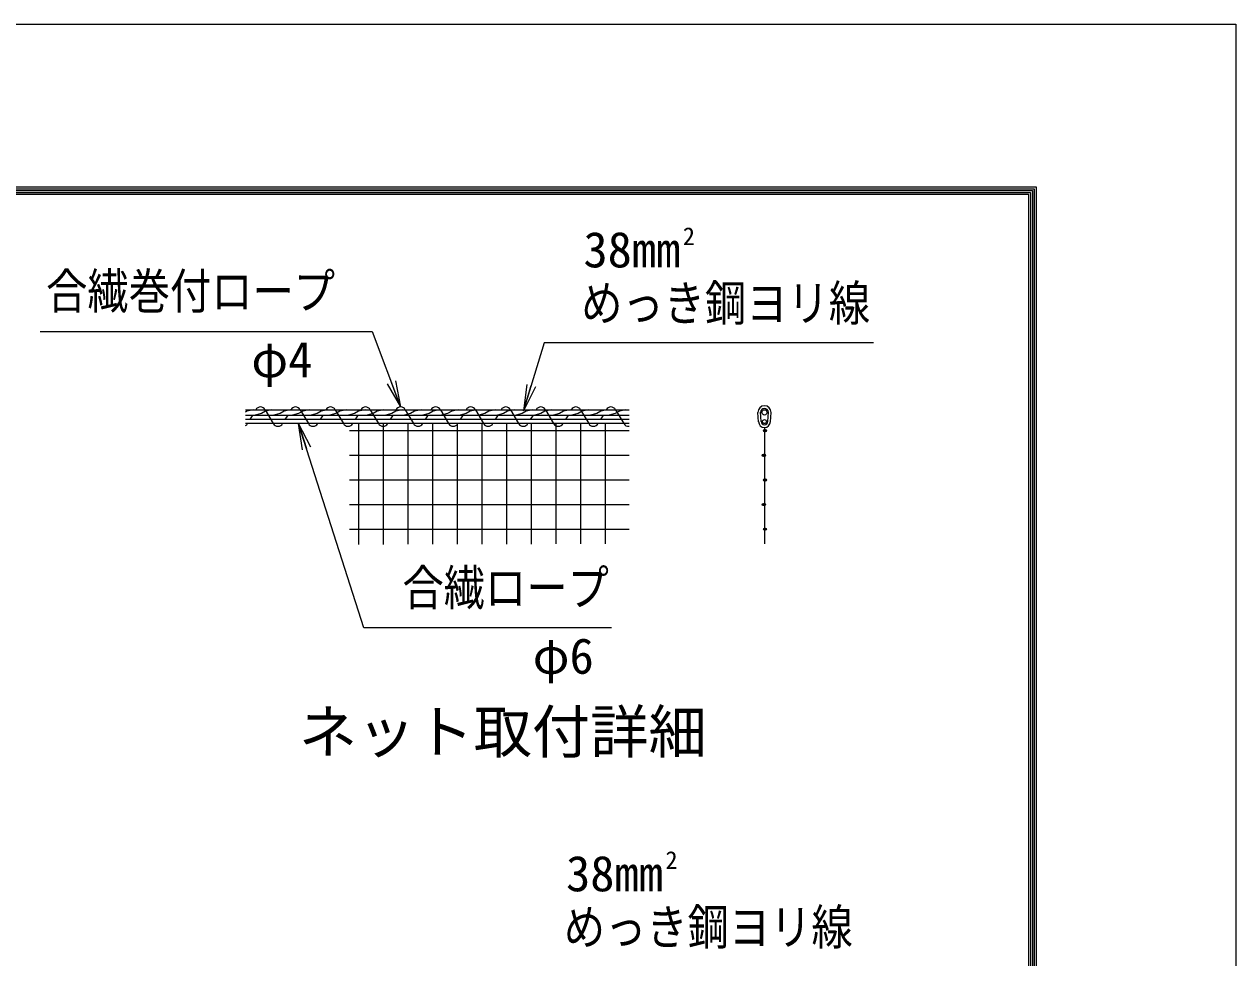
# Model space of a CAD drawing. Units: millimetres, scale not verified. Extents: x -18900 to 18900, y -13365 to 13365.
# Drawn here: x 11529 to 18900, y 7684 to 13365 of the extents above; entities that cross this region are included whole.
import ezdxf
from ezdxf.enums import TextEntityAlignment as Align

# ---------------------------------------------------------------- set-up
doc = ezdxf.new("R2010")
doc.units = ezdxf.units.MM
doc.header["$LTSCALE"] = 50
for name, color, linetype, lineweight in [('0-0_D-TTL-TXT', 7, 'Continuous', 13), ('0-3_D-STR3', 3, 'Continuous', 13), ('0-7_D-STR-TXT', 7, 'Continuous', 13), ('0-B_D-STR2', 7, 'Continuous', 13), ('0-C_D-TTL', 7, 'Continuous', 25)]:
    doc.layers.add(name, color=color, linetype=linetype, lineweight=lineweight)
doc.layers.add('0-5_0', color=7, linetype='Continuous')
doc.styles.add('ＭＳ ゴシック', font='')
doc.styles.get('ＭＳ ゴシック').set_extended_font_data('MS Gothic')

# ---------------------------------------------------------------- blocks, each defined once
blk = doc.blocks.new('_Open')
at = {"layer": '0-5_0'}
blk.add_line((-50, 8.33), (0, 0), dxfattribs=at)
blk.add_lwpolyline([(-50, -8.33), (0, 0), (-50, 0)], dxfattribs=at)

msp = doc.modelspace()

# ---------------------------------------------------------------- linework, layer by layer
at = {"layer": '0-3_D-STR3'}
for p, q in [((12875.36, 11019.04), (15208.69, 11019.04)), ((12875.36, 10987.04), (15208.69, 10987.04)), ((15996.71, 10946.47), (15992.71, 11002.47)), ((16012.67, 10947.61), (16008.67, 11003.61)), ((16052.71, 10947.61), (16056.71, 11003.61)), ((16068.67, 10946.47), (16072.67, 11002.47)), ((15208.69, 10959.04), (12875.36, 10959.04)), ((15208.69, 10935.04), (12875.36, 10935.04))]:
    msp.add_line(p, q, dxfattribs=at)
at = {"layer": '0-3_D-STR3', "color": 4}
for p, q in [((12919.05, 10987.04), (12902.47, 10959.04)), ((12994.86, 11019.04), (13044.6, 10935.04)), ((13132.25, 10987.04), (13115.67, 10959.04)), ((13208.06, 11019.04), (13257.8, 10935.04)), ((13345.46, 10987.04), (13328.88, 10959.04)), ((13421.27, 11019.04), (13471.01, 10935.04)), ((13558.66, 10987.04), (13542.08, 10959.04)), ((13634.47, 11019.04), (13684.22, 10935.04)), ((13771.87, 10987.04), (13755.29, 10959.04)), ((13847.68, 11019.04), (13897.42, 10935.04)), ((13985.07, 10987.04), (13968.49, 10959.04)), ((14060.88, 11019.04), (14110.63, 10935.04)), ((14198.28, 10987.04), (14181.7, 10959.04)), ((14274.09, 11019.04), (14323.83, 10935.04)), ((14411.49, 10987.04), (14394.9, 10959.04)), ((14487.3, 11019.04), (14537.04, 10935.04)), ((14624.69, 10987.04), (14608.11, 10959.04)), ((14700.5, 11019.04), (14750.24, 10935.04)), ((14837.9, 10987.04), (14821.32, 10959.04)), ((14913.71, 11019.04), (14963.45, 10935.04)), ((15051.1, 10987.04), (15034.52, 10959.04)), ((15126.91, 11019.04), (15176.65, 10935.04))]:
    msp.add_line(p, q, dxfattribs=at)
at = {"layer": '0-3_D-STR3'}
for points in [[(12923.36, 11019.04), (12883.35, 11009.79), (12875.36, 11005.18)], [(13036.68, 11019.04), (12996.67, 11009.79), (12972.14, 10995.63), (12935.32, 10987.04)], [(13150.01, 11019.04), (13109.99, 11009.79), (13085.46, 10995.63), (13048.64, 10987.04)], [(13263.33, 11019.04), (13223.32, 11009.79), (13198.78, 10995.63), (13161.97, 10987.04)], [(13376.65, 11019.04), (13336.64, 11009.79), (13312.1, 10995.63), (13275.29, 10987.04)], [(13489.97, 11019.04), (13449.96, 11009.79), (13425.42, 10995.63), (13388.61, 10987.04)], [(13603.3, 11019.04), (13563.28, 11009.79), (13538.75, 10995.63), (13501.93, 10987.04)], [(13716.62, 11019.04), (13676.61, 11009.79), (13652.07, 10995.63), (13615.26, 10987.04)], [(13829.94, 11019.04), (13789.93, 11009.79), (13765.39, 10995.63), (13728.58, 10987.04)], [(13943.26, 11019.04), (13903.25, 11009.79), (13878.71, 10995.63), (13841.9, 10987.04)], [(14056.59, 11019.04), (14016.57, 11009.79), (13992.04, 10995.63), (13955.22, 10987.04)], [(14169.91, 11019.04), (14129.9, 11009.79), (14105.36, 10995.63), (14068.54, 10987.04)], [(14283.23, 11019.04), (14243.22, 11009.79), (14218.68, 10995.63), (14181.87, 10987.04)], [(14396.55, 11019.04), (14356.54, 11009.79), (14332, 10995.63), (14295.19, 10987.04)], [(14509.87, 11019.04), (14469.86, 11009.79), (14445.33, 10995.63), (14408.51, 10987.04)], [(14623.2, 11019.04), (14583.18, 11009.79), (14558.65, 10995.63), (14521.83, 10987.04)], [(14736.52, 11019.04), (14696.51, 11009.79), (14671.97, 10995.63), (14635.16, 10987.04)], [(14849.84, 11019.04), (14809.83, 11009.79), (14785.29, 10995.63), (14748.48, 10987.04)], [(14963.16, 11019.04), (14923.15, 11009.79), (14898.61, 10995.63), (14861.8, 10987.04)], [(15076.49, 11019.04), (15036.47, 11009.79), (15011.94, 10995.63), (14975.12, 10987.04)], [(15189.81, 11019.04), (15149.8, 11009.79), (15125.26, 10995.63), (15088.45, 10987.04)]]:
    msp.add_lwpolyline(points, dxfattribs=at)
for centre, radius in [((16032.69, 11003.04), 16), ((16032.69, 10947.04), 12)]:
    msp.add_circle(centre, radius, dxfattribs=at)
at = {"layer": '0-3_D-STR3', "color": 4}
for centre, start, end in [((12966.43, 11003.32), 28.93798, 151.06202), ((13179.63, 11003.32), 28.93798, 151.06202), ((13392.84, 11003.32), 28.93798, 151.06202), ((13606.04, 11003.32), 28.93798, 151.06202), ((13819.25, 11003.32), 28.93798, 151.06202), ((14032.45, 11003.32), 28.93798, 151.06202), ((14245.66, 11003.32), 28.93798, 151.06202), ((14458.87, 11003.32), 28.93798, 151.06202), ((14672.07, 11003.32), 28.93798, 151.06202), ((14885.28, 11003.32), 28.93798, 151.06202), ((15098.48, 11003.32), 28.93798, 151.06202), ((12859.82, 10950.76), 298.5737, 331.06202), ((13073.03, 10950.76), 208.93798, 331.06202), ((13286.23, 10950.76), 208.93798, 331.06202), ((13499.44, 10950.76), 208.93798, 331.06202), ((13712.65, 10950.76), 208.93798, 331.06202), ((13925.85, 10950.76), 208.93798, 331.06202), ((14139.06, 10950.76), 208.93798, 331.06202), ((14352.26, 10950.76), 208.93798, 331.06202), ((14565.47, 10950.76), 208.93798, 331.06202), ((14778.67, 10950.76), 208.93798, 331.06202), ((14991.88, 10950.76), 208.93798, 331.06202), ((15205.08, 10950.76), 208.93798, 276.37941)]:
    msp.add_arc(centre, 32.49, start, end, dxfattribs=at)
at = {"layer": '0-3_D-STR3'}
for centre, radius, start, end in [((16032.69, 11003.04), 40, 0, 180), ((16032.69, 11003.04), 40, 0, 180), ((16032.69, 11003.04), 24, 0, 180), ((16032.69, 10947.04), 36, 180, 0), ((16032.69, 10947.04), 20, 180, 0)]:
    msp.add_arc(centre, radius, start, end, dxfattribs=at)
at = {"layer": '0-7_D-STR-TXT'}
for points in [[(11626.95, 11495.79), (13645.83, 11495.79), (13818.54, 11037.68)], [(16695.97, 11425.42), (14691.94, 11425.42), (14567.66, 11014.55)], [(15102.79, 9691.24), (13595.59, 9691.24), (13198.55, 10933.14)]]:
    msp.add_lwpolyline(points, dxfattribs=at)
at = {"layer": '0-B_D-STR2'}
for p, q in [((13565.71, 10199.72), (13565.71, 10935.04)), ((13715.71, 10200.02), (13715.71, 10935.04)), ((13865.71, 10200.32), (13865.71, 10935.04)), ((14015.71, 10200.63), (14015.71, 10935.04)), ((14165.71, 10200.93), (14165.71, 10935.04)), ((14315.71, 10201.24), (14315.71, 10935.04)), ((14465.71, 10201.54), (14465.71, 10935.04)), ((14615.71, 10201.84), (14615.71, 10935.04)), ((14765.71, 10202.15), (14765.71, 10935.04)), ((14915.71, 10202.45), (14915.71, 10935.04)), ((15065.71, 10202.76), (15065.71, 10935.04)), ((16032.69, 10911.04), (16032.69, 10203.04)), ((13508.94, 10892.06), (15208.69, 10892.06)), ((13508.94, 10742.06), (15208.69, 10742.06)), ((13508.94, 10592.06), (15208.69, 10592.06)), ((13508.94, 10442.06), (15208.69, 10442.06)), ((13508.94, 10292.06), (15208.69, 10292.06))]:
    msp.add_line(p, q, dxfattribs=at)
for centre in [(16032.69, 10892.06), (16039.36, 10892.06), (16026.03, 10742.06), (16032.69, 10742.06), (16032.69, 10592.06), (16039.36, 10592.06), (16026.03, 10442.06), (16032.69, 10442.06), (16032.69, 10292.06), (16039.36, 10292.06)]:
    msp.add_circle(centre, 6.67, dxfattribs=at)
at = {"layer": '0-C_D-TTL', "color": 2}
msp.add_lwpolyline([(-18900, 13365), (18900, 13365), (18900, -13365), (-18900, -13365)], close=True, dxfattribs=at)
at = {"layer": '0-C_D-TTL'}
for points in [[(-17685, 12375), (17685, 12375), (17685, -12375), (-17685, -12375)], [(-17673.75, 12363.75), (17673.75, 12363.75), (17673.75, -12363.75), (-17673.75, -12363.75)], [(-17662.5, 12352.5), (17662.5, 12352.5), (17662.5, -12352.5), (-17662.5, -12352.5)], [(-17651.25, 12341.25), (17651.25, 12341.25), (17651.25, -12341.25), (-17651.25, -12341.25)], [(-17640, 12330), (17640, 12330), (17640, -12330), (-17640, -12330)]]:
    msp.add_lwpolyline(points, close=True, dxfattribs=at)

# ---------------------------------------------------------------- block references
at = {"layer": '0-7_D-STR-TXT', "xscale": 3.2, "yscale": 3.2}
for p, rotation in [((13819.25, 11035.81), 290.65707), ((14567.08, 11012.64), 253.16926), ((13197.94, 10935.04), 107.72935)]:
    msp.add_blockref('_Open', p, dxfattribs=dict(at, rotation=rotation))

# ---------------------------------------------------------------- texts
at = {"layer": '0-0_D-TTL-TXT', "style": 'ＭＳ ゴシック'}
msp.add_text('ネット取付詳細', height=259.9, dxfattribs=at).set_placement((13199.9, 8851.82), align=Align.BOTTOM_LEFT)
at = {"layer": '0-7_D-STR-TXT', "style": 'ＭＳ ゴシック'}
for s, height, p in [('38mm', 216.6, (14931.38, 11820.22)), ('2', 108.1, (15536.22, 11988.64)), ('φ4', 216.6, (12910.94, 11151.96)), ('φ6', 216.6, (14622.86, 9347.42)), ('2', 108.1, (15430.51, 8192.09)), ('38mm', 216.6, (14825.67, 8023.66))]:
    msp.add_text(s, height=height, dxfattribs=at).set_placement(p, align=Align.BOTTOM_LEFT)
at = {"layer": '0-7_D-STR-TXT', "style": 'ＭＳ ゴシック', "width": 0.85}
for s, p in [('合繊巻付ロープ', (11662.53, 11567.84)), ('めっき鋼ヨリ線', (14917.67, 11494.61)), ('合繊ロープ', (13830.46, 9763.3)), ('めっき鋼ヨリ線', (14811.97, 7698.06))]:
    msp.add_text(s, height=216.6, dxfattribs=at).set_placement(p, align=Align.BOTTOM_LEFT)

doc.saveas('drawing.dxf')
